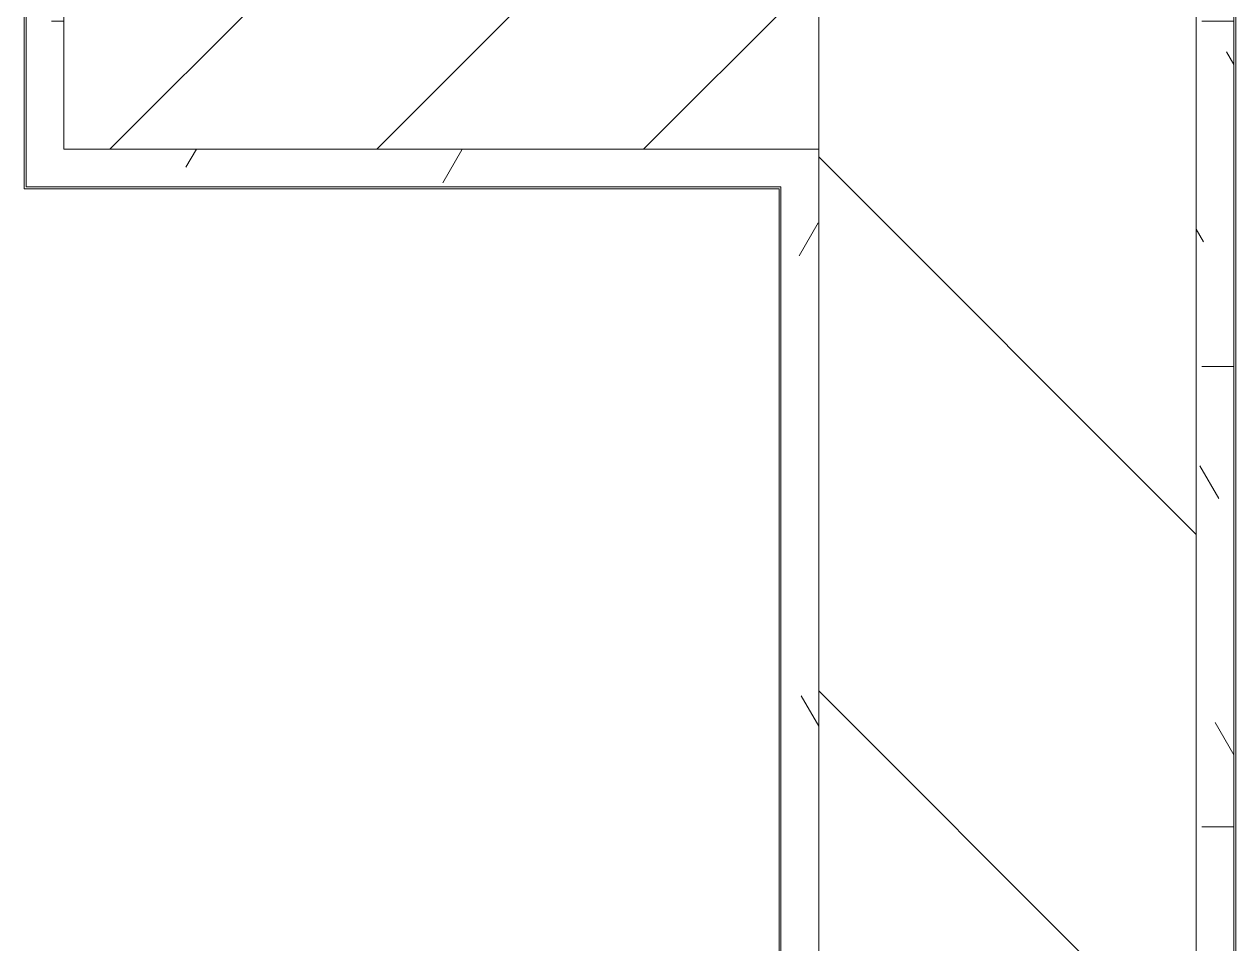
# Model space of a CAD drawing. Header units: millimetres. Extents: x -213911 to 415037, y -3642 to 107391.
# Drawn here: x 6204 to 6846, y 93085 to 93572 of the extents above; entities that cross this region are included whole.
import ezdxf

# ---------------------------------------------------------------- set-up
doc = ezdxf.new("R2010")
doc.units = ezdxf.units.MM
for name, color, linetype, lineweight in [('A-FLOR', 7, 'Continuous', 9), ('A-WALL', 7, 'Continuous', 5), ('I-WALL', 7, 'Continuous', 5)]:
    doc.layers.add(name, color=color, linetype=linetype, lineweight=lineweight)
doc.layers.add('A-WALL-1', color=9, linetype='Continuous', lineweight=5, true_color=0x808080)
doc.layers.add('A-WALL-FNSH-1', color=9, linetype='Continuous', lineweight=5, true_color=0x808080)
pattern_1 = [(0, (0, 0), (243.84, 60.96), [20.117, -162.763, 20.117, -162.763, -975.36]), (0, (0, 0), (243.84, 60.96), [-365.76, 20.117, -345.643, 20.117, -162.763, -426.72]), (0, (0, 0), (243.84, 60.96), [-914.4, 20.117, -101.803, 20.117, -284.683]), (120, (91.44, 30.48), (-174.7129, 180.69163), [20.117, -162.763, 20.117, -162.763, -975.36]), (120, (91.44, 30.48), (-174.7129, 180.69163), [-365.76, 20.117, -345.643, 20.117, -162.763, -426.72]), (120, (91.44, 30.48), (-174.7129, 180.69163), [-914.4, 20.117, -101.803, 20.117, -284.683]), (240, (121.92, 152.4), (-69.1271, -241.65163), [20.117, -162.763, 20.117, -162.763, -975.36]), (240, (121.92, 152.4), (-69.1271, -241.65163), [-365.76, 20.117, -345.643, 20.117, -162.763, -426.72]), (240, (121.92, 152.4), (-69.1271, -241.65163), [-914.4, 20.117, -101.803, 20.117, -284.683])]

# ---------------------------------------------------------------- blocks, each defined once
blk = doc.blocks.new('1floor')
at = {"layer": 'I-WALL'}
h = blk.add_hatch(dxfattribs=at)
h.set_pattern_fill('FP_191', color=256, style=0, pattern_type=2)
h.set_pattern_definition(pattern_1)
h.paths.add_polyline_path([(6140, 14300), (6160, 14300), (6160, 14960), (6140, 14959), (6140, 14400)])
h = blk.add_hatch(dxfattribs=at)
h.set_pattern_fill('FP_23', color=256, style=0, pattern_type=2)
h.set_pattern_definition([(135, (0, 0), (-141.4214, -141.4214), [])])
h.paths.add_polyline_path([(6560, 11400), (6760, 11400), (6760, 11600), (6560, 11600), (6560, 11420)])
h.paths.add_polyline_path([(6560, 12550), (6760, 12550), (6760, 14612.5), (6751.45, 14600), (6560, 14600), (6560, 12580)])
h = blk.add_hatch(dxfattribs=at)
h.set_pattern_fill('FP_191', color=256, style=0, pattern_type=2)
h.set_pattern_definition(pattern_1)
h.paths.add_polyline_path([(6780, 10900), (6780, 11600), (6768, 11600), (6768, 11570), (6760, 11570), (6760, 10900)])
h.paths.add_polyline_path([(6768, 12550), (6780, 12550), (6780, 14570), (6760, 14570), (6760, 12580), (6768, 12580)])
h = blk.add_hatch(dxfattribs=at)
h.set_pattern_fill('FP_22', color=256, style=0, pattern_type=2)
h.set_pattern_definition([(45, (0, 0), (-70.7107, 70.7107), [])])
h.paths.add_polyline_path([(6540, 14320), (6560, 14320), (6560, 14400), (6160, 14400), (6160, 14320)])
h = blk.add_hatch(dxfattribs=at)
h.set_pattern_fill('FP_191', color=256, style=0, pattern_type=2)
h.set_pattern_definition(pattern_1)
h.paths.add_polyline_path([(6160, 14300), (6560, 14300), (6560, 14320), (6160, 14320)])
h = blk.add_hatch(dxfattribs=at)
h.set_pattern_fill('FP_191', color=256, style=0, pattern_type=2)
h.set_pattern_definition(pattern_1)
h.paths.add_polyline_path([(6560, 11400), (6560, 11570), (6552, 11570), (6552, 11600), (6540, 11600), (6540.95, 11420)])
h.paths.add_polyline_path([(6540, 11400), (6560, 11400), (6540, 11420)])
h.paths.add_polyline_path([(6540, 12550), (6552, 12550), (6552, 12580), (6560, 12580), (6560, 14300), (6540, 14299), (6540, 12712.5)])
at = {"layer": 'A-FLOR'}
for p, q in [((6140, 14959), (6140, 14300)), ((6780, 12550), (6780, 14570)), ((6140, 14300), (6540, 14300)), ((6540, 12521), (6540, 14299))]:
    blk.add_line(p, q, dxfattribs=at)
at = {"layer": 'A-WALL'}
blk.add_line((6540, 14300), (6540, 14299), dxfattribs=at)
at = {"layer": 'A-WALL-1'}
for p, q in [((6160, 14320), (6160, 14980)), ((6760, 14650), (6760, 12580)), ((6560, 12580), (6560, 14612.5)), ((6160, 14320), (6560, 14320))]:
    blk.add_line(p, q, dxfattribs=at)
at = {"layer": 'A-WALL-FNSH-1'}
for p, q in [((6139, 14960), (6139, 14299)), ((6781, 12550), (6781, 14574)), ((6139, 14299), (6539, 14299)), ((6539, 14299), (6539, 12550))]:
    blk.add_line(p, q, dxfattribs=at)

msp = doc.modelspace()

# ---------------------------------------------------------------- block references
msp.add_blockref('1floor', (64.7, 79186.05))

doc.saveas('drawing.dxf')
